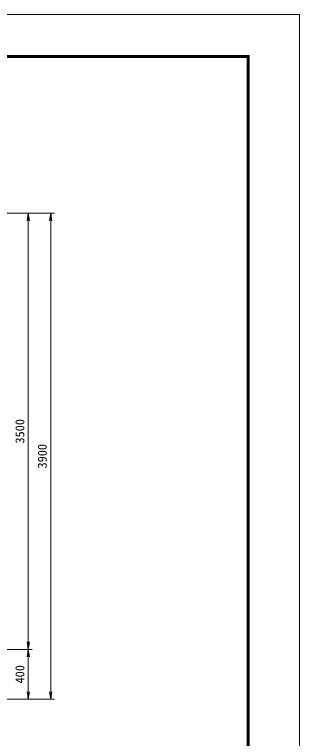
# Model space of a CAD drawing. Units: millimetres, scale not verified. Extents: x -6300 to 6300, y -4455 to 4455.
# Drawn here: x 4008 to 6300, y -1355 to 4455 of the extents above; entities that cross this region are included whole.
import ezdxf
from ezdxf.enums import TextEntityAlignment as Align

# ---------------------------------------------------------------- set-up
doc = ezdxf.new("R2010")
doc.units = ezdxf.units.MM
doc.header["$LTSCALE"] = 30
for name, color, linetype, lineweight in [('0-7_D-STR-DIM', 7, 'Continuous', 9), ('0-8_0', 7, 'Continuous', 9), ('0-B_D-TTL', 7, 'Continuous', 9)]:
    doc.layers.add(name, color=color, linetype=linetype, lineweight=lineweight)
doc.styles.add('ＭＳ ゴシック', font='')
doc.styles.get('ＭＳ ゴシック').set_extended_font_data('MS Gothic')

# ---------------------------------------------------------------- blocks, each defined once
blk = doc.blocks.new('_Open')
at = {"layer": '0-8_0'}
blk.add_line((-30, 5), (0, 0), dxfattribs=at)
blk.add_lwpolyline([(-30, -5), (0, 0), (-30, 0)], dxfattribs=at)

msp = doc.modelspace()

# ---------------------------------------------------------------- linework, layer by layer
at = {"layer": '0-7_D-STR-DIM'}
for p, q in [((3488.84, 2859.73), (4148.84, 2859.73)), ((3488.84, 2859.73), (4328.84, 2859.73)), ((4118.84, -580.27), (4118.84, 2799.73)), ((4298.84, -980.27), (4298.84, 2799.73)), ((3388.84, -640.27), (4148.84, -640.27)), ((3388.84, -640.27), (4148.84, -640.27)), ((4118.84, -700.27), (4118.84, -980.27)), ((3169.09, -1040.27), (4328.84, -1040.27)), ((3169.09, -1040.27), (4148.84, -1040.27))]:
    msp.add_line(p, q, dxfattribs=at)
at = {"layer": '0-B_D-TTL', "color": 2, "lineweight": 18}
msp.add_lwpolyline([(-6300, 4455), (6300, 4455), (6300, -4455), (-6300, -4455)], close=True, dxfattribs=at)
at = {"layer": '0-B_D-TTL'}
for points in [[(-5895, 4125), (5895, 4125), (5895, -4125), (-5895, -4125)], [(-5891.25, 4121.25), (5891.25, 4121.25), (5891.25, -4121.25), (-5891.25, -4121.25)], [(-5887.5, 4117.5), (5887.5, 4117.5), (5887.5, -4117.5), (-5887.5, -4117.5)], [(-5883.75, 4113.75), (5883.75, 4113.75), (5883.75, -4113.75), (-5883.75, -4113.75)], [(-5880, 4110), (5880, 4110), (5880, -4110), (-5880, -4110)]]:
    msp.add_lwpolyline(points, close=True, dxfattribs=at)

# ---------------------------------------------------------------- block references
at = {"layer": '0-7_D-STR-DIM', "xscale": 2, "yscale": 2}
for p, rotation in [((4118.84, 2859.73), 90), ((4298.84, 2859.73), 90), ((4118.84, -640.27), 270), ((4118.84, -640.27), 90), ((4118.84, -1040.27), 270), ((4298.84, -1040.27), 270)]:
    msp.add_blockref('_Open', p, dxfattribs=dict(at, rotation=rotation))

# ---------------------------------------------------------------- texts
at = {"layer": '0-7_D-STR-DIM', "style": 'ＭＳ ゴシック'}
for s, p in [('3500', (4108.72, 1012.04)), ('3900', (4288.72, 812.04)), ('400', (4108.72, -913.02))]:
    msp.add_text(s, height=72.14, rotation=90, dxfattribs=at).set_placement(p, align=Align.BOTTOM_LEFT)

doc.saveas('drawing.dxf')
